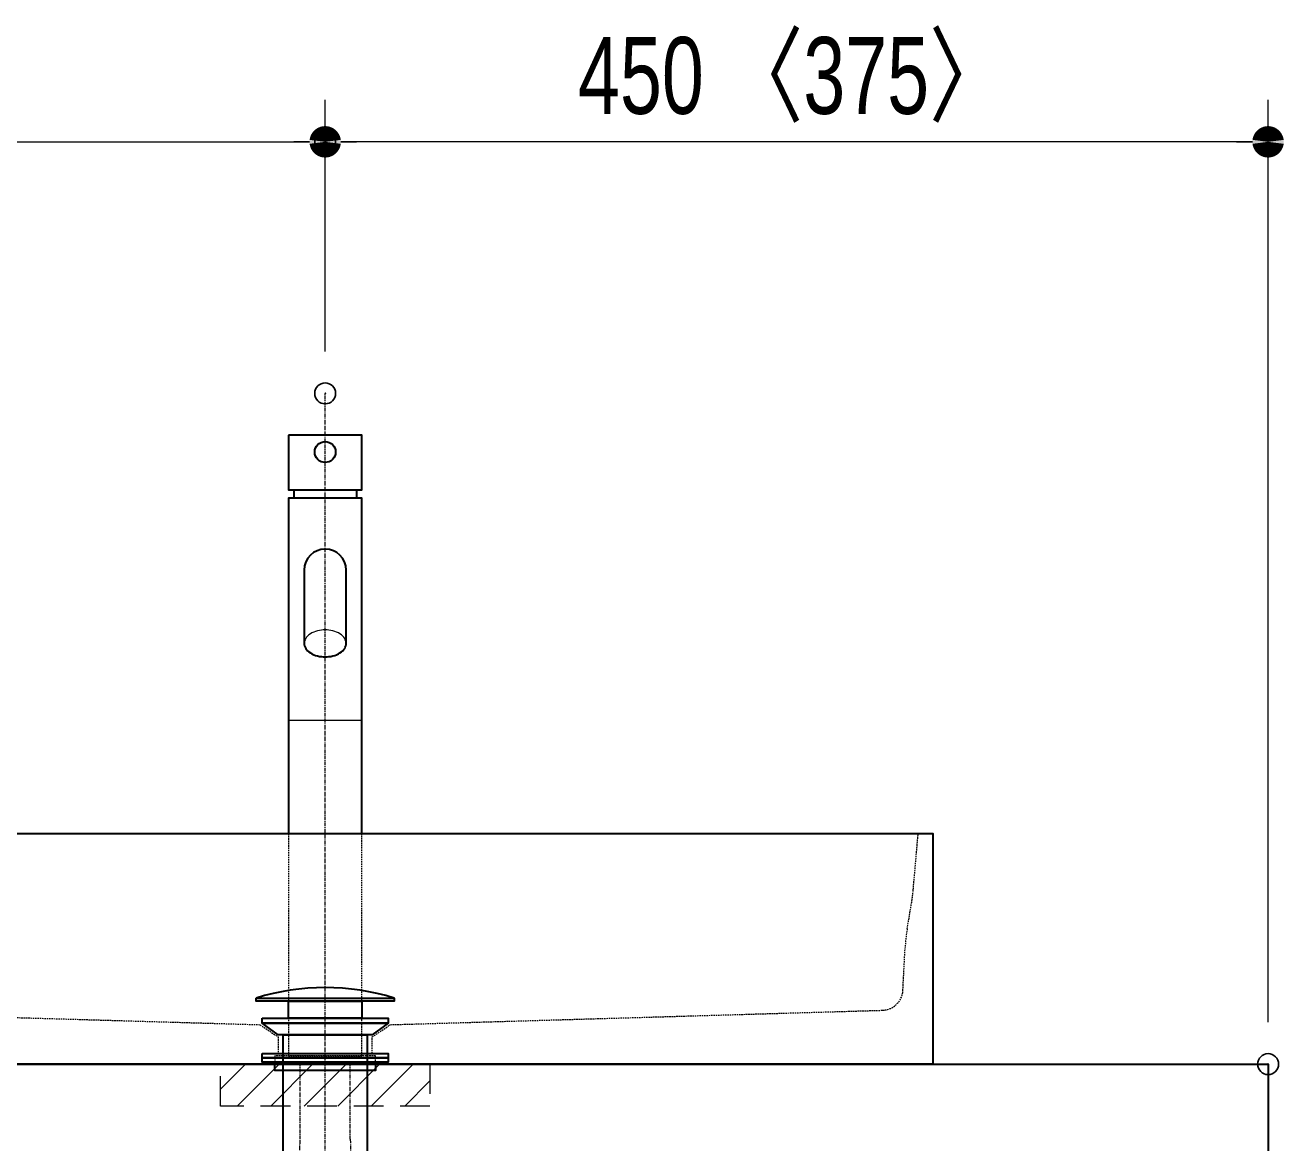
# Model space of a CAD drawing. Units: millimetres, scale not verified. Extents: x -6062 to 6062, y -3045 to 3045.
# Drawn here: x -2311 to -1710, y -1368 to -834 of the extents above; entities that cross this region are included whole.
import ezdxf
from ezdxf.enums import TextEntityAlignment as Align

# ---------------------------------------------------------------- set-up
doc = ezdxf.new("R2010")
doc.units = ezdxf.units.MM
doc.header["$LTSCALE"] = 20
doc.header["$PDMODE"] = 32
doc.header["$PDSIZE"] = 10
doc.linetypes.add('USER1', pattern=[2.91, 1.76, -0.4, 0.35, -0.4])
doc.linetypes.add('USER2', pattern=[1.11, 0.71, -0.4])
for name, color, linetype, lineweight in [('0-1_4給排水', 7, 'Continuous', 30), ('0-2_2寸法-1', 7, 'Continuous', 15), ('0-3_0', 7, 'Continuous', 25), ('0-6_5ボウル・キャビネット', 7, 'Continuous', 15)]:
    doc.layers.add(name, color=color, linetype=linetype, lineweight=lineweight)
doc.layers.add('0-4_Defpoints', color=7, linetype='Continuous')
doc.styles.add('ＭＳ Ｐゴシック', font='')
doc.styles.get('ＭＳ Ｐゴシック').set_extended_font_data('MS PGothic')

# ---------------------------------------------------------------- blocks, each defined once
blk = doc.blocks.new('_Dot')
at = {"layer": '0-3_0'}
blk.add_line((-10, 0), (-20, 0), dxfattribs=at)
for points in [[(0, 0), (-6.37, 7.71), (-5.36, 8.44)], [(0, 0), (-5.36, 8.44), (-4.26, 9.05)], [(0, 0), (-4.26, 9.05), (-3.09, 9.51)], [(0, 0), (-3.09, 9.51), (-1.87, 9.82)], [(0, 0), (-1.87, 9.82), (-0.63, 9.98)], [(0, 0), (-0.63, 9.98), (0.63, 9.98)], [(0, 0), (0.63, 9.98), (1.87, 9.82)], [(0, 0), (1.87, 9.82), (3.09, 9.51)], [(0, 0), (3.09, 9.51), (4.26, 9.05)], [(0, 0), (4.26, 9.05), (5.36, 8.44)], [(0, 0), (5.36, 8.44), (6.37, 7.71)], [(0, 0), (-10, 0), (-9.92, 1.25)], [(0, 0), (-9.92, -1.25), (-10, 0)], [(0, 0), (-9.92, 1.25), (-9.69, 2.49)], [(0, 0), (-9.69, -2.49), (-9.92, -1.25)], [(0, 0), (-9.69, 2.49), (-9.3, 3.68)], [(0, 0), (-9.3, -3.68), (-9.69, -2.49)], [(0, 0), (-9.3, 3.68), (-8.76, 4.82)], [(0, 0), (-8.76, -4.82), (-9.3, -3.68)], [(0, 0), (-8.76, 4.82), (-8.09, 5.88)], [(0, 0), (-8.09, -5.88), (-8.76, -4.82)], [(0, 0), (-8.09, 5.88), (-7.29, 6.85)], [(0, 0), (-7.29, -6.85), (-8.09, -5.88)], [(0, 0), (-7.29, 6.85), (-6.37, 7.71)], [(0, 0), (-6.37, -7.71), (-7.29, -6.85)], [(0, 0), (-5.36, -8.44), (-6.37, -7.71)], [(0, 0), (-4.26, -9.05), (-5.36, -8.44)], [(0, 0), (-3.09, -9.51), (-4.26, -9.05)], [(0, 0), (-1.87, -9.82), (-3.09, -9.51)], [(0, 0), (-0.63, -9.98), (-1.87, -9.82)], [(0, 0), (0.63, -9.98), (-0.63, -9.98)], [(0, 0), (6.37, 7.71), (7.29, 6.85)], [(0, 0), (7.29, 6.85), (8.09, 5.88)], [(0, 0), (8.09, 5.88), (8.76, 4.82)], [(0, 0), (8.76, 4.82), (9.3, 3.68)], [(0, 0), (9.3, 3.68), (9.69, 2.49)], [(0, 0), (9.69, 2.49), (9.92, 1.25)], [(0, 0), (9.92, 1.25), (10, 0)], [(0, 0), (1.87, -9.82), (0.63, -9.98)], [(0, 0), (3.09, -9.51), (1.87, -9.82)], [(0, 0), (4.26, -9.05), (3.09, -9.51)], [(0, 0), (5.36, -8.44), (4.26, -9.05)], [(0, 0), (6.37, -7.71), (5.36, -8.44)], [(0, 0), (7.29, -6.85), (6.37, -7.71)], [(0, 0), (8.09, -5.88), (7.29, -6.85)], [(0, 0), (8.76, -4.82), (8.09, -5.88)], [(0, 0), (9.3, -3.68), (8.76, -4.82)], [(0, 0), (9.69, -2.49), (9.3, -3.68)], [(0, 0), (9.92, -1.25), (9.69, -2.49)], [(0, 0), (10, 0), (9.92, -1.25)]]:
    blk.add_solid(points, dxfattribs=at)
blk = doc.blocks.new('グループ-13')
at = {"layer": '0-6_5ボウル・キャビネット', "linetype": 'USER2'}
for p, q in [((-13260, -24400), (-13213.1, -24936.3)), ((-1986.9, -24936.3), (-1940, -24400)), ((-13196.9, -25063.1), (-13155.3, -25309.3)), ((-2044.7, -25309.3), (-2003.1, -25063.1)), ((-13135.2, -25491.8), (-13114, -25896.7)), ((-2086, -25896.7), (-2064.8, -25491.8))]:
    blk.add_line(p, q, dxfattribs=at)
at = {"layer": '0-6_5ボウル・キャビネット', "lineweight": 30}
blk.add_lwpolyline([(-13400, -24400), (-1800, -24400), (-1800, -26600), (-13400, -26600)], close=True, dxfattribs=at)
at = {"layer": '0-6_5ボウル・キャビネット', "linetype": 'USER2'}
blk.add_lwpolyline([(-12920.1, -26086.1), (-8221.3, -26223.8), (-8050, -26340), (-8050, -26500), (-7150, -26500), (-7150, -26340), (-6978.7, -26223.8), (-2279.9, -26086.1)], dxfattribs=at)
for centre, radius, start, end in [((-11619.2, -24796.8), 1600, 185, 189.57937), ((-3580.8, -24796.8), 1600, 350.42063, 355), ((-14733, -25575.6), 1600, 3, 9.57937), ((-467, -25575.6), 1600, 170.42063, 177), ((-12914.2, -25886.2), 200, 183, 268.32204), ((-2285.8, -25886.2), 200, 271.67796, 357)]:
    blk.add_arc(centre, radius, start, end, dxfattribs=at)
blk = doc.blocks.new('グループ-20')
at = {"layer": '0-1_4給排水'}
for p, q in [((-7900, -21120), (-7900, -21200)), ((-7300, -21120), (-7300, -21200))]:
    blk.add_line(p, q, dxfattribs=at)
at = {"layer": '0-1_4給排水', "lineweight": 15}
blk.add_line((-7250, -23320), (-7950, -23320), dxfattribs=at)
at = {"layer": '0-1_4給排水'}
blk.add_lwpolyline([(-7950, -20600), (-7950, -21120), (-7250, -21120), (-7250, -20600)], close=True, dxfattribs=at)
for points in [[(-7250, -24400), (-7250, -21200), (-7950, -21200), (-7950, -24400)], [(-7800, -21885.7), (-7800, -22585.7), (-7799.2, -22597.3), (-7796.7, -22609.1), (-7792.3, -22621.1), (-7786, -22633), (-7777.7, -22644.8), (-7767.4, -22656.1), (-7755.3, -22666.8), (-7741.4, -22676.6), (-7726.1, -22685.5), (-7709.4, -22693.3)], [(-7709.4, -22693.3), (-7691.9, -22699.9), (-7673.6, -22705.3), (-7655, -22709.3), (-7636.4, -22712.1), (-7618, -22713.8), (-7600, -22714.3), (-7582, -22713.8), (-7563.6, -22712.1), (-7545, -22709.3), (-7526.4, -22705.3), (-7508.1, -22699.9), (-7490.6, -22693.3), (-7473.9, -22685.5), (-7458.6, -22676.6), (-7444.7, -22666.8), (-7432.6, -22656.1), (-7422.3, -22644.8), (-7414, -22633), (-7407.7, -22621.1), (-7403.3, -22609.1), (-7400.8, -22597.3), (-7400, -22585.7), (-7400, -21885.7)]]:
    blk.add_lwpolyline(points, dxfattribs=at)
at = {"layer": '0-1_4給排水', "lineweight": 15}
blk.add_lwpolyline([(-7400, -22585.7), (-7400.8, -22574.2), (-7403.3, -22562.3), (-7407.7, -22550.3), (-7414, -22538.4), (-7422.3, -22526.7), (-7432.6, -22515.4), (-7444.7, -22504.7), (-7458.6, -22494.8), (-7473.9, -22485.9), (-7490.6, -22478.1), (-7508.1, -22471.5), (-7526.4, -22466.2), (-7545, -22462.1), (-7563.6, -22459.3), (-7582, -22457.7), (-7600, -22457.2), (-7618, -22457.7), (-7636.4, -22459.3), (-7655, -22462.1), (-7673.6, -22466.2), (-7691.9, -22471.5), (-7709.4, -22478.1), (-7726.1, -22485.9), (-7741.4, -22494.8), (-7755.3, -22504.7), (-7767.4, -22515.4), (-7777.7, -22526.7), (-7786, -22538.4), (-7792.3, -22550.3), (-7796.7, -22562.3), (-7799.2, -22574.2), (-7800, -22585.7)], dxfattribs=at)
at = {"layer": '0-1_4給排水', "linetype": 'USER2', "lineweight": 15}
blk.add_lwpolyline([(-7950, -24400), (-7950, -26520), (-7250, -26520), (-7250, -24400)], dxfattribs=at)
blk.add_lwpolyline([(-8080, -26520), (-8080, -26600), (-7120, -26600), (-7120, -26520)], close=True, dxfattribs=at)
at = {"layer": '0-1_4給排水', "linetype": 'USER1', "lineweight": 15}
for points in [[(-7840, -27316.7), (-7840, -27204.1), (-7840, -26600)], [(-7360, -27316.7), (-7360, -27204.1), (-7360, -26600)]]:
    blk.add_lwpolyline(points, dxfattribs=at)
at = {"layer": '0-1_4給排水'}
blk.add_circle((-7600, -20760), 100, dxfattribs=at)
for start, end in [(90, 180), (0, 90)]:
    blk.add_arc((-7600, -21885.7), 200, start, end, dxfattribs=at)
at = {"layer": '0-1_4給排水', "linetype": 'USER1', "lineweight": 15}
for centre, start, end in [((-12564.5, -27316.7), 334.0624, 0), ((-2635.5, -27316.7), 180, 205.9376)]:
    blk.add_arc(centre, 4724.5, start, end, dxfattribs=at)
blk = doc.blocks.new('グループ-25')
at = {"layer": '0-6_5ボウル・キャビネット', "lineweight": 30}
blk.add_lwpolyline([(-16600, -26600), (1400, -26600), (1400, -27600), (-16600, -27600)], close=True, dxfattribs=at)
blk = doc.blocks.new('グループ-31')
at = {"layer": '0-6_5ボウル・キャビネット'}
blk.add_blockref('グループ-25', (0, 0), dxfattribs=at)
blk = doc.blocks.new('グループ-32')
at = {"layer": '0-6_5ボウル・キャビネット'}
blk.add_blockref('グループ-31', (0, 0), dxfattribs=at)
blk = doc.blocks.new('グループ-37')
at = {"layer": '0-1_4給排水', "linetype": 'USER1', "lineweight": 15}
blk.add_line((-7600, -41500), (-7600, -20200), dxfattribs=at)
at = {"layer": '0-1_4給排水'}
for points in [[(-8260, -25970), (-6940, -25970), (-6940, -26000), (-8260, -26000)], [(-7950, -26000), (-7250, -26000), (-7250, -26160), (-7950, -26160)], [(-8200, -26160), (-7000, -26160), (-7000, -26210), (-8200, -26210)], [(-8050, -26320), (-8200, -26210), (-7000, -26210), (-7150, -26320)], [(-8000, -26320), (-7200, -26320), (-7200, -27660), (-8000, -27660)], [(-8200, -26500), (-7000, -26500), (-7000, -26540), (-8200, -26540)], [(-8200, -26540), (-7000, -26540), (-7000, -26580), (-8200, -26580)], [(-8080, -26580), (-7120, -26580), (-7120, -26660), (-8080, -26660)]]:
    blk.add_lwpolyline(points, close=True, dxfattribs=at)
blk.add_arc((-7600, -28098), 2228, 72.7687, 107.2313, dxfattribs=at)

msp = doc.modelspace()

# ---------------------------------------------------------------- linework, layer by layer
at = {"layer": '0-2_2寸法-1'}
for p, q in [((-2167.5, -990), (-2167.5, -870)), ((-2167.5, -990), (-2167.5, -870)), ((-1717.5, -1310), (-1717.5, -870)), ((-2602.49, -890), (-2182.51, -890)), ((-1732.51, -890), (-2152.49, -890))]:
    msp.add_line(p, q, dxfattribs=at)
at = {"layer": '0-4_Defpoints'}
for p in [(-2167.5, -890), (-2167.5, -1010), (-1717.5, -1330)]:
    msp.add_point(p, dxfattribs=at)
at = {"layer": '0-6_5ボウル・キャビネット'}
for p, q in [((-2217.5, -1342), (-2205.5, -1330)), ((-2209.5, -1350), (-2189.5, -1330)), ((-2193.5, -1350), (-2173.5, -1330)), ((-2177.5, -1350), (-2157.5, -1330)), ((-2161.5, -1350), (-2141.5, -1330)), ((-2145.5, -1350), (-2125.5, -1330)), ((-2129.5, -1350), (-2117.5, -1338))]:
    msp.add_line(p, q, dxfattribs=at)
at = {"layer": '0-6_5ボウル・キャビネット', "linetype": 'USER2'}
msp.add_lwpolyline([(-2217.5, -1350), (-2217.5, -1330), (-2117.5, -1330), (-2117.5, -1350)], close=True, dxfattribs=at)

# ---------------------------------------------------------------- block references
at = {"layer": '0-1_4給排水', "xscale": 0.05, "yscale": 0.05}
for name in ['グループ-37', 'グループ-20']:
    msp.add_blockref(name, (-1787.5, 0), dxfattribs=at)
at = {"layer": '0-2_2寸法-1', "xscale": 0.7503418, "yscale": 0.7503418}
for p in [(-2167.5, -890), (-1717.5, -890)]:
    msp.add_blockref('_Dot', p, dxfattribs=at)
at = {"layer": '0-2_2寸法-1', "xscale": 0.7503418, "yscale": 0.7503418, "rotation": 180}
msp.add_blockref('_Dot', (-2167.5, -890), dxfattribs=at)
at = {"layer": '0-6_5ボウル・キャビネット', "xscale": 0.05, "yscale": 0.05}
for name in ['グループ-13', 'グループ-32']:
    msp.add_blockref(name, (-1787.5, 0), dxfattribs=at)

# ---------------------------------------------------------------- texts
at = {"layer": '0-2_2寸法-1', "style": 'ＭＳ Ｐゴシック', "width": 0.75}
msp.add_text('450 〈375〉', height=36.66, dxfattribs=at).set_placement((-2046.82, -887.65), align=Align.BOTTOM_LEFT)

doc.saveas('drawing.dxf')
